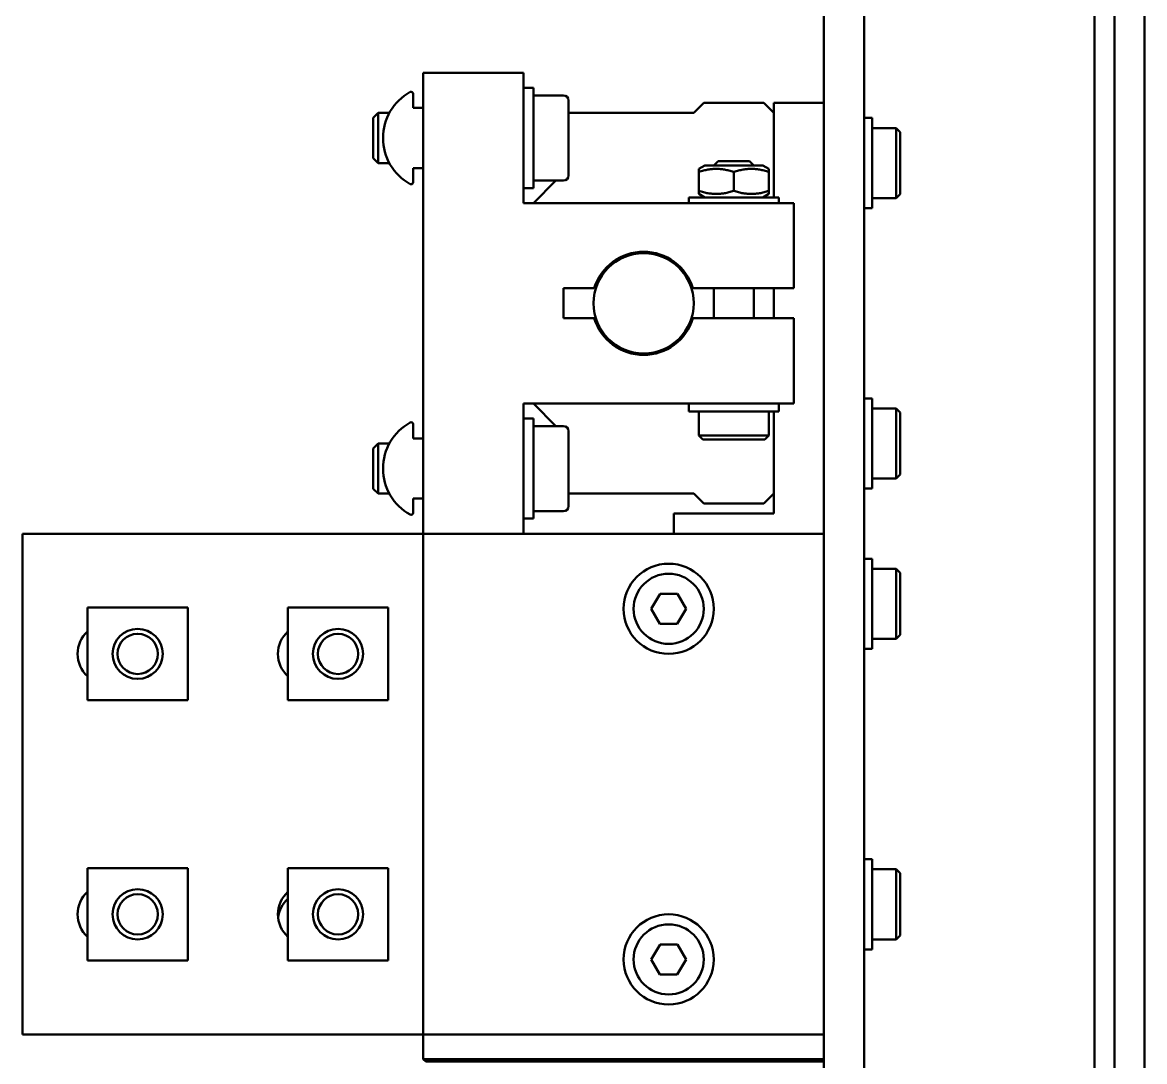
# Model space of a CAD drawing. Header units: millimetres. Extents: x -2685 to 3000, y -4484 to 2121.
# Drawn here: x 1414.9 to 1526.9, y 684.4 to 788.1 of the extents above; entities that cross this region are included whole.
import ezdxf

# ---------------------------------------------------------------- set-up
doc = ezdxf.new("R2010")
doc.units = ezdxf.units.MM
doc.header["$LTSCALE"] = 7.142857
doc.layers.add('Visible (ISO)', color=7, linetype='Continuous', lineweight=50)

msp = doc.modelspace()

# ---------------------------------------------------------------- linework, layer by layer
at = {"layer": 'Visible (ISO)'}
for p, q in [((1523.916, 888.561), (1523.916, 571.561)), ((1526.916, 888.561), (1526.916, 571.561)), ((1521.916, 832.112), (1521.916, 628.011)), ((1494.916, 737.061), (1494.916, 820.061)), ((1498.916, 820.061), (1498.916, 640.061)), ((1454.916, 783.061), (1454.916, 737.061)), ((1464.916, 783.061), (1454.916, 783.061)), ((1464.916, 770.061), (1464.916, 783.061)), ((1453.907, 779.561), (1453.907, 780.983)), ((1464.916, 781.561), (1465.916, 781.561)), ((1465.916, 781.561), (1465.916, 771.561)), ((1468.916, 780.811), (1465.916, 780.811)), ((1454.916, 779.561), (1453.907, 779.561)), ((1469.416, 780.311), (1469.416, 772.811)), ((1482.916, 780.061), (1481.916, 779.061)), ((1488.916, 780.061), (1482.916, 780.061)), ((1489.916, 779.061), (1488.916, 780.061)), ((1492.916, 780.061), (1489.916, 780.061)), ((1489.916, 770.632), (1489.916, 780.061)), ((1492.916, 780.061), (1494.916, 780.061)), ((1449.916, 778.57), (1450.407, 779.061)), ((1449.916, 774.552), (1449.916, 778.57)), ((1450.407, 779.061), (1450.407, 774.061)), ((1451.539, 779.061), (1450.407, 779.061)), ((1481.916, 779.061), (1469.416, 779.061)), ((1489.916, 770.632), (1489.916, 779.061)), ((1498.916, 778.561), (1499.716, 778.561)), ((1499.716, 778.561), (1499.716, 769.561)), ((1502.116, 777.561), (1499.716, 777.561)), ((1502.116, 777.561), (1502.116, 770.561)), ((1502.516, 777.161), (1502.116, 777.561)), ((1502.516, 770.961), (1502.516, 777.161)), ((1449.916, 774.552), (1450.407, 774.061)), ((1451.539, 774.061), (1450.407, 774.061)), ((1484.345, 774.261), (1483.916, 773.832)), ((1484.345, 774.261), (1487.487, 774.261)), ((1487.487, 774.261), (1487.916, 773.832)), ((1453.907, 773.561), (1454.916, 773.561)), ((1453.907, 772.139), (1453.907, 773.561)), ((1483.016, 773.832), (1482.416, 773.485)), ((1482.416, 773.173), (1482.416, 773.485)), ((1482.416, 771.291), (1482.416, 773.173)), ((1488.816, 773.832), (1483.016, 773.832)), ((1485.916, 771.291), (1485.916, 773.173)), ((1488.816, 773.832), (1489.416, 773.485)), ((1489.416, 773.485), (1489.416, 773.173)), ((1489.416, 771.291), (1489.416, 773.173)), ((1468.916, 772.311), (1465.916, 772.311)), ((1468.166, 772.311), (1465.916, 770.061)), ((1464.916, 771.561), (1465.916, 771.561)), ((1490.416, 770.632), (1481.416, 770.632)), ((1481.416, 770.632), (1481.416, 770.061)), ((1482.416, 770.978), (1482.416, 771.291)), ((1483.016, 770.632), (1482.416, 770.978)), ((1488.816, 770.632), (1489.416, 770.978)), ((1489.416, 771.291), (1489.416, 770.978)), ((1490.416, 770.632), (1490.416, 770.061)), ((1502.116, 770.561), (1499.716, 770.561)), ((1502.516, 770.961), (1502.116, 770.561)), ((1491.916, 770.061), (1464.916, 770.061)), ((1491.916, 761.561), (1491.916, 770.061)), ((1498.916, 769.561), (1499.716, 769.561)), ((1468.916, 761.561), (1471.989, 761.561)), ((1468.916, 758.561), (1468.916, 761.561)), ((1481.843, 761.561), (1491.916, 761.561)), ((1483.916, 758.561), (1483.916, 761.561)), ((1487.916, 758.561), (1487.916, 761.561)), ((1489.916, 758.561), (1489.916, 761.561)), ((1489.916, 758.561), (1489.916, 761.561)), ((1471.989, 758.561), (1468.916, 758.561)), ((1491.916, 758.561), (1481.843, 758.561)), ((1491.916, 750.061), (1491.916, 758.561)), ((1498.916, 750.561), (1499.716, 750.561)), ((1499.716, 750.561), (1499.716, 741.561)), ((1464.916, 750.061), (1491.916, 750.061)), ((1464.916, 737.061), (1464.916, 750.061)), ((1465.916, 750.061), (1468.166, 747.811)), ((1481.416, 750.061), (1481.416, 749.261)), ((1490.416, 750.061), (1490.416, 749.261)), ((1502.116, 749.561), (1499.716, 749.561)), ((1502.116, 749.561), (1502.116, 742.561)), ((1502.516, 749.161), (1502.116, 749.561)), ((1464.916, 748.561), (1465.916, 748.561)), ((1465.916, 748.561), (1465.916, 738.561)), ((1490.416, 749.261), (1481.416, 749.261)), ((1482.416, 746.861), (1482.416, 749.261)), ((1489.416, 746.861), (1489.416, 749.261)), ((1489.916, 741.061), (1489.916, 749.261)), ((1489.916, 739.061), (1489.916, 749.261)), ((1502.516, 742.961), (1502.516, 749.161)), ((1453.907, 746.561), (1453.907, 747.983)), ((1468.916, 747.811), (1465.916, 747.811)), ((1469.416, 747.311), (1469.416, 739.811)), ((1449.916, 745.57), (1450.407, 746.061)), ((1450.407, 746.061), (1450.407, 741.061)), ((1451.539, 746.061), (1450.407, 746.061)), ((1454.916, 746.561), (1453.907, 746.561)), ((1489.416, 746.861), (1482.416, 746.861)), ((1482.816, 746.461), (1482.416, 746.861)), ((1482.816, 746.461), (1489.016, 746.461)), ((1489.016, 746.461), (1489.416, 746.861)), ((1449.916, 741.552), (1449.916, 745.57)), ((1502.116, 742.561), (1499.716, 742.561)), ((1502.516, 742.961), (1502.116, 742.561)), ((1449.916, 741.552), (1450.407, 741.061)), ((1498.916, 741.561), (1499.716, 741.561)), ((1451.539, 741.061), (1450.407, 741.061)), ((1453.907, 740.561), (1454.916, 740.561)), ((1453.907, 739.139), (1453.907, 740.561)), ((1469.416, 741.061), (1481.916, 741.061)), ((1481.916, 741.061), (1482.916, 740.061)), ((1488.916, 740.061), (1489.916, 741.061)), ((1468.916, 739.311), (1465.916, 739.311)), ((1482.916, 740.061), (1488.916, 740.061)), ((1464.916, 738.561), (1465.916, 738.561)), ((1479.916, 739.061), (1479.916, 737.061)), ((1479.916, 739.061), (1481.916, 739.061)), ((1489.916, 739.061), (1481.916, 739.061)), ((1454.916, 737.061), (1414.916, 737.061)), ((1414.916, 737.061), (1414.916, 687.061)), ((1454.916, 737.061), (1464.916, 737.061)), ((1494.916, 737.061), (1454.916, 737.061)), ((1454.916, 737.061), (1454.916, 687.061)), ((1494.916, 737.061), (1494.916, 687.061)), ((1498.916, 734.561), (1499.716, 734.561)), ((1499.716, 734.561), (1499.716, 725.561)), ((1502.116, 733.561), (1499.716, 733.561)), ((1502.116, 733.561), (1502.116, 726.561)), ((1502.516, 733.161), (1502.116, 733.561)), ((1502.516, 726.961), (1502.516, 733.161)), ((1477.684, 729.567), (1478.555, 731.064)), ((1478.555, 731.064), (1480.287, 731.059)), ((1480.287, 731.059), (1481.148, 729.556)), ((1421.416, 729.683), (1421.416, 729.658)), ((1421.416, 729.683), (1431.416, 729.683)), ((1421.416, 729.658), (1421.416, 720.464)), ((1431.416, 729.658), (1431.416, 729.683)), ((1431.416, 720.464), (1431.416, 729.658)), ((1441.416, 729.683), (1441.416, 729.658)), ((1441.416, 729.683), (1451.416, 729.683)), ((1441.416, 729.658), (1441.416, 720.464)), ((1451.416, 729.658), (1451.416, 729.683)), ((1451.416, 720.464), (1451.416, 729.658)), ((1478.545, 728.064), (1477.684, 729.567)), ((1481.148, 729.556), (1480.277, 728.059)), ((1480.277, 728.059), (1478.545, 728.064)), ((1502.516, 726.961), (1502.116, 726.561)), ((1502.116, 726.561), (1499.716, 726.561)), ((1498.916, 725.561), (1499.716, 725.561)), ((1421.416, 720.464), (1421.416, 720.439)), ((1421.416, 720.439), (1431.416, 720.439)), ((1431.416, 720.439), (1431.416, 720.464)), ((1441.416, 720.464), (1441.416, 720.439)), ((1441.416, 720.439), (1451.416, 720.439)), ((1451.416, 720.439), (1451.416, 720.464)), ((1498.916, 704.561), (1499.716, 704.561)), ((1499.716, 704.561), (1499.716, 695.561)), ((1421.416, 703.683), (1421.416, 703.658)), ((1421.416, 703.683), (1431.416, 703.683)), ((1421.416, 703.658), (1421.416, 694.464)), ((1431.416, 703.658), (1431.416, 703.683)), ((1431.416, 694.464), (1431.416, 703.658)), ((1441.416, 703.683), (1441.416, 703.658)), ((1441.416, 703.683), (1451.416, 703.683)), ((1441.416, 703.658), (1441.416, 694.464)), ((1451.416, 703.658), (1451.416, 703.683)), ((1451.416, 694.464), (1451.416, 703.658)), ((1502.116, 703.561), (1499.716, 703.561)), ((1502.116, 703.561), (1502.116, 696.561)), ((1502.516, 703.161), (1502.116, 703.561)), ((1502.516, 696.961), (1502.516, 703.161)), ((1502.516, 696.961), (1502.116, 696.561)), ((1477.684, 694.567), (1478.555, 696.064)), ((1478.555, 696.064), (1480.287, 696.059)), ((1480.287, 696.059), (1481.148, 694.556)), ((1498.916, 695.561), (1499.716, 695.561)), ((1502.116, 696.561), (1499.716, 696.561)), ((1421.416, 694.464), (1421.416, 694.439)), ((1421.416, 694.439), (1431.416, 694.439)), ((1431.416, 694.439), (1431.416, 694.464)), ((1441.416, 694.464), (1441.416, 694.439)), ((1441.416, 694.439), (1451.416, 694.439)), ((1451.416, 694.439), (1451.416, 694.464)), ((1478.545, 693.064), (1477.684, 694.567)), ((1481.148, 694.556), (1480.277, 693.059)), ((1480.277, 693.059), (1478.545, 693.064)), ((1454.916, 687.061), (1414.916, 687.061)), ((1454.916, 684.611), (1454.916, 687.061)), ((1494.916, 687.061), (1454.916, 687.061)), ((1494.916, 640.061), (1494.916, 687.061)), ((1455.166, 684.361), (1454.916, 684.611)), ((1454.916, 684.611), (1455.502, 684.611)), ((1455.678, 684.361), (1455.166, 684.361)), ((1458.13, 684.611), (1455.502, 684.611)), ((1455.678, 684.361), (1458.307, 684.361)), ((1458.13, 684.611), (1459.544, 684.611)), ((1459.544, 684.361), (1458.307, 684.361)), ((1492.288, 684.611), (1459.544, 684.611)), ((1459.544, 684.361), (1492.288, 684.361)), ((1489.241, 684.361), (1462.591, 684.361)), ((1492.288, 684.611), (1493.702, 684.611)), ((1493.525, 684.361), (1492.288, 684.361)), ((1493.525, 684.361), (1494.916, 684.361)), ((1494.916, 684.611), (1493.702, 684.611))]:
    msp.add_line(p, q, dxfattribs=at)
for centre, radius in [((1476.916, 760.061), 5), ((1479.416, 729.561), 4.5), ((1479.416, 729.561), 3.5), ((1426.416, 725.061), 2.5), ((1426.416, 725.061), 2.009), ((1446.416, 725.061), 2.5), ((1446.416, 725.061), 2.009), ((1426.416, 699.061), 2.5), ((1446.416, 699.061), 2.5), ((1426.416, 699.061), 2.009), ((1446.416, 699.061), 2.009), ((1479.416, 694.561), 4.5), ((1479.416, 694.561), 3.5)]:
    msp.add_circle(centre, radius, dxfattribs=at)
for centre, radius, start, end in [((1456.167, 776.561), 5.26, 119.09167, 240.90833), ((1453.707, 780.983), 0.2, 0, 119.09167), ((1468.916, 780.311), 0.5, 0, 90), ((1468.916, 772.811), 0.5, 270, 0), ((1453.707, 772.139), 0.2, 240.90833, 0), ((1476.916, 760.061), 5.15, 16.93353, 163.06647), ((1476.916, 760.061), 5.15, 196.93353, 343.06647), ((1453.707, 747.983), 0.2, 0, 119.09167), ((1456.167, 743.561), 5.26, 119.09167, 240.90833), ((1468.916, 747.311), 0.5, 0, 90), ((1468.916, 739.811), 0.5, 270, 0), ((1453.707, 739.139), 0.2, 240.90833, 0), ((1423.416, 725.061), 3, 131.81031, 228.18969), ((1443.416, 725.061), 3, 131.81031, 228.18969), ((1423.416, 699.061), 3, 131.81031, 228.18969), ((1443.416, 699.061), 3, 131.81031, 228.18969), ((1443.416, 698.361), 3, 131.81031, 173.30023)]:
    msp.add_arc(centre, radius, start, end, dxfattribs=at)
for points in [[(1485.916, 773.173), (1484.166, 773.756), (1482.416, 773.173)], [(1489.416, 773.173), (1487.666, 773.756), (1485.916, 773.173)], [(1482.416, 771.291), (1484.166, 770.708), (1485.916, 771.291)], [(1485.916, 771.291), (1487.666, 770.708), (1489.416, 771.291)]]:
    msp.add_rational_spline(points, [1, 1.15470053838, 1], degree=2, dxfattribs=at)

doc.saveas('drawing.dxf')
